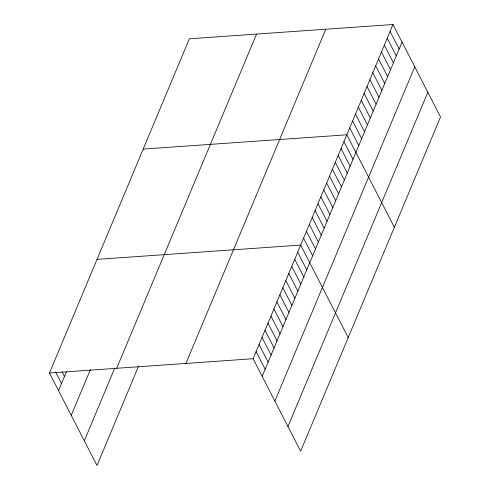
<?xml version="1.0" encoding="UTF-8"?>
<svg xmlns="http://www.w3.org/2000/svg" width="490" height="490" viewBox="0 0 490 490"><rect width="100%" height="100%" fill="white"/><g stroke="black" fill="none" stroke-linecap="round" stroke-linejoin="round"><path stroke-width="0.73" d="M138.621 366.073L97.008 465.5L49.472 373.013L189.354 38.796L392.992 24.5L440.528 116.988L300.646 451.204L253.116 358.717L392.992 24.5M58.543 390.652L66.377 371.935M71.234 415.355L90.423 369.515M84.311 440.804L114.58 368.492M116.675 368.296L256.552 34.08M185.912 363.433L325.795 29.216M262.181 376.357L402.063 42.146M274.878 401.059L414.754 66.842M287.955 426.502L427.831 92.292M143.19 149.089L346.834 134.793L394.364 227.28M97.032 259.375L300.676 245.08L348.206 337.573M49.472 373.013L253.116 358.717M390.107 31.391L399.179 49.037M387.223 38.287L396.294 55.927M384.338 45.178L393.409 62.824M381.453 52.075L390.524 69.715M378.568 58.965L387.639 76.612M375.683 65.862L384.754 83.502M372.798 72.753L381.869 90.399M369.913 79.643L378.984 97.29M367.028 86.54L376.093 104.18M364.144 93.431L373.209 111.077M361.259 100.328L370.324 117.968M358.374 107.218L367.439 124.864M355.489 114.109L364.554 131.755M352.604 121.006L361.669 138.646M349.719 127.896L358.784 145.542M343.949 141.684L353.014 159.33M341.065 148.58L350.13 166.22M338.18 155.471L347.245 173.117M335.295 162.362L344.36 180.008M332.41 169.258L341.475 186.898M329.525 176.149L338.59 193.795M326.64 183.046L335.705 200.686M323.755 189.936L332.82 207.582M320.87 196.827L329.935 214.473M317.986 203.724L327.051 221.37M315.101 210.614L324.166 228.26M312.216 217.511L321.281 235.151M309.331 224.402L318.396 242.048M306.446 231.298L315.511 248.938M303.561 238.189L312.626 255.835M297.7 252.185L306.771 269.831M294.729 259.284L303.794 276.93M291.758 266.389L300.823 284.035M288.782 273.487L297.853 291.134M285.811 280.592L294.882 298.239M282.84 287.697L291.905 305.337M279.87 294.796L288.935 312.442M276.893 301.901L285.964 319.541M273.922 309L282.987 326.646M270.952 316.105L280.017 333.745M267.975 323.204L277.046 340.85M265.004 330.309L274.069 347.949M262.034 337.408L271.099 355.054M259.057 344.513L268.128 362.153M256.086 351.612L265.157 369.258M62.046 371.702L64.484 376.449M55.584 372.014L61.513 383.554"/></g></svg>
